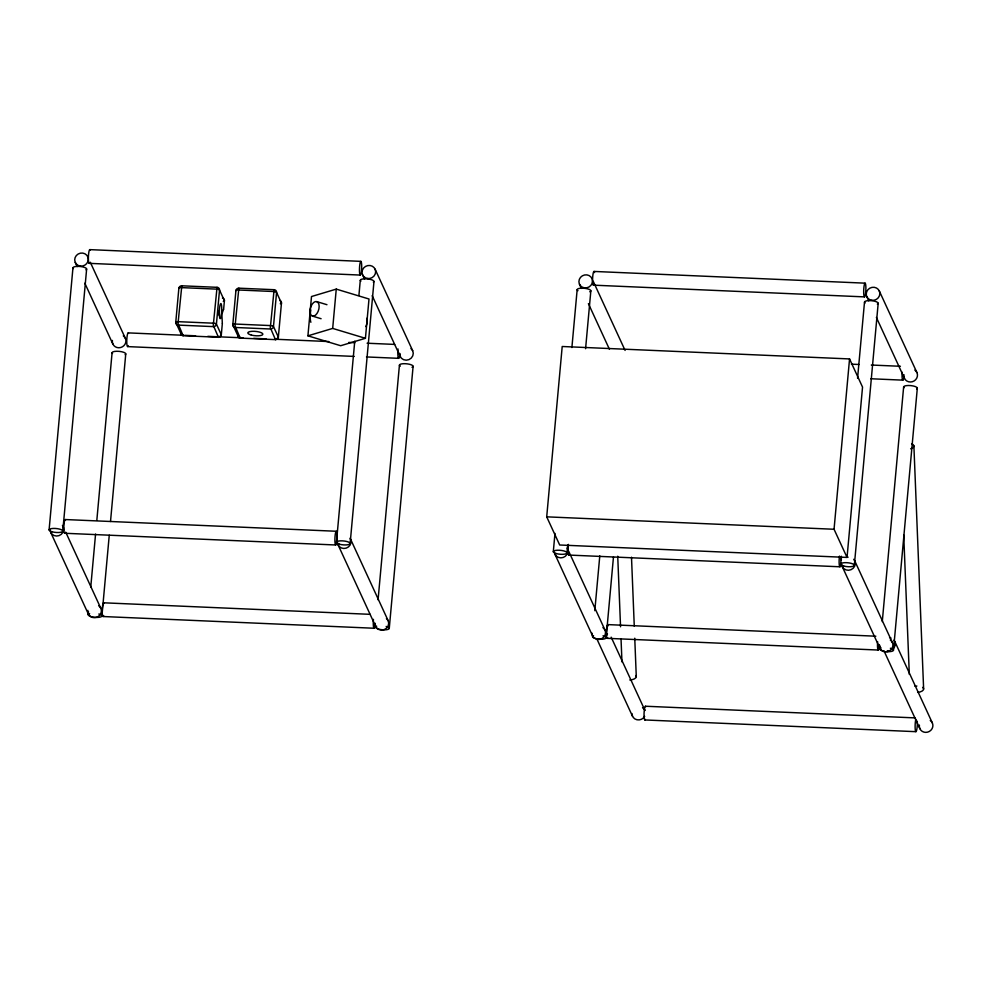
<?xml version="1.0" encoding="UTF-8"?>
<svg xmlns="http://www.w3.org/2000/svg" width="982" height="982" viewBox="0 0 982 982"><rect width="100%" height="100%" fill="white"/><g stroke="black" fill="none" stroke-linecap="round" stroke-linejoin="round"><path stroke-width="1.47" d="M49.1 529.887L72.95 267.841M62.787 531.053L86.637 269.007M88.233 614.781L88.503 611.737M90.725 587.359L95.573 534.036M96.825 520.325L112.083 352.734M101.919 615.947L109.26 535.202M110.512 521.491L125.757 353.901M223.614 309.428L224.412 300.664L219.526 290.058A2.75 2.59 -24.7 0 0 217.047 287.321L181.805 285.799A2.75 2.59 -24.7 0 0 178.859 288.303L175.753 322.366L180.651 332.972A2.75 2.59 -24.7 0 0 183.118 335.709L183.585 335.022M222.349 323.36L221.306 334.739A2.75 2.59 -24.7 0 1 218.36 337.243L183.118 335.709L178.024 323.495L181.805 285.799M238.859 288.18L235.079 325.889L240.173 338.103L275.414 339.625A2.75 2.59 -24.7 0 0 278.36 337.121L281.466 303.057L276.568 292.44A2.75 2.59 -24.7 0 0 274.101 289.702L238.859 288.18A2.75 2.59 -24.7 0 0 235.913 290.684L232.808 324.747L237.705 335.365A2.75 2.59 -24.7 0 0 240.173 338.103L240.651 337.354M307.918 335.832L311.503 296.527L336.261 289.113L368.999 299.007L365.427 338.311L340.668 345.725L307.918 335.832L332.677 328.418L365.427 338.311M332.677 328.418L336.261 289.113M336.445 542.322L354.748 341.208M358.909 295.508L360.296 280.275M350.132 543.476L373.982 281.429M378.07 599.793L399.428 365.169M389.265 628.37L413.103 366.323M546.704 516.839L562.207 346.499L849.553 358.933L862.54 387.092L847.036 557.42L559.691 544.998L546.704 516.839L834.049 529.261L847.036 557.42M553.308 551.7L554.977 533.41M571.892 347.542L577.158 289.653M566.995 552.854L567.682 545.243M585.579 348.708L590.845 290.807M594.797 610.694L599.793 555.849M606.127 637.748L613.468 557.003M834.049 529.261L849.553 358.933M840.653 564.122L841.353 556.512M857.568 378.254L864.504 302.075M854.34 565.288L878.19 303.242M879.786 649.016L880.068 645.972M882.278 621.594L903.636 386.969M893.473 650.182L917.323 388.135M218.863 336.347L218.47 337.366L213.278 325.288L217.047 287.321M275.881 338.937L275.488 339.723L270.332 327.669L274.101 289.702M223.491 309.355L221.871 314.265L222.313 323.188M218.52 314.878L219.109 313.835A2.958 2.762 44.2 0 0 219.219 312.607L218.507 310.852M89.804 249.624L360.885 261.359A6.874 1.08 -87.5 0 1 361.351 271.744A6.874 1.08 -87.5 0 1 359.486 271.548A6.874 1.08 -87.5 0 1 360.885 261.359M594.012 271.437L865.093 283.16A6.874 1.08 -87.5 0 1 865.559 293.544A6.874 1.08 -87.5 0 1 863.706 293.348A6.874 1.08 -87.5 0 1 865.093 283.16M89.19 263.348L360.271 275.07M593.398 285.161L864.479 296.883M128.176 332.886L181.78 335.206M184.837 335.341L195.565 335.807M207.816 336.335L243.045 337.857M253.761 338.324L266.012 338.851M275.205 339.244L328.81 341.564M348.72 342.423L354.846 342.693M367.096 343.221L394.666 344.412M851.394 364.175L859.054 364.494M871.304 365.034L900.408 366.286M127.562 346.609L354.232 356.417M366.482 356.945L398.643 358.332M870.69 378.745L902.851 380.144M65.229 519.539L336.31 531.262A6.874 1.08 -87.5 0 1 336.777 541.647A6.874 1.08 -87.5 0 1 334.923 541.45A6.874 1.08 -87.5 0 1 336.31 531.262M64.616 533.263L335.697 544.985M568.836 555.063L839.917 566.786M103.613 602.801L370.104 614.327M607.821 624.601L875.846 636.201M103 616.524L374.081 628.247M607.207 638.325L878.289 650.047M645.444 706.23L915.003 717.891M644.83 719.953L915.911 731.676M316.769 301.621A7.549 4.21 -73.2 0 1 316.953 313.54A7.549 4.21 -73.2 0 1 309.981 311.38A7.549 4.21 -73.2 0 1 316.769 301.621L326.957 304.702M312.374 316.069L321.102 318.72M879.283 290.93L916.918 372.559M866.824 296.687L868.726 300.836M876.386 317.444L904.447 378.315M894.712 641.307L932.335 722.936M854.721 560.832L892.343 642.461M884.156 651.213L919.864 728.693M842.261 566.602L879.884 648.23M593.214 281.269L625.104 350.439M579.478 284.264L581.381 288.413M588.402 303.634L609.441 349.285M611.185 637.183L644.99 710.502M568.652 551.172L604.998 630.039M596.811 638.791L632.518 716.271M554.916 554.167L592.539 635.796M375.075 269.117L412.698 350.746M362.603 274.886L364.518 279.035M372.178 295.643L400.239 356.515M350.513 539.032L388.135 620.661M338.041 544.789L375.664 626.418M90.283 262.231L125.352 338.324M75.258 262.464L77.173 266.613M84.833 283.209L112.893 344.093M65.72 532.134L100.79 608.226M50.696 532.367L88.319 613.995M913.886 445.84L923.632 689.082M903.722 535.043L909.307 674.352M631.5 557.211L634.274 626.209M634.753 638.214L636.287 676.647M617.727 556.229L620.55 626.774M621.029 638.766L621.962 661.917M865.105 302.947A6.874 1.976 5.2 0 1 871.623 300.701A6.874 1.976 5.2 0 1 877.331 304.113M904.054 387.694A6.874 1.976 5.2 0 1 910.756 385.595A6.874 1.976 5.2 0 1 916.685 388.897M890.355 648.243A6.874 1.976 5.2 0 1 893.178 650.71A6.874 1.976 5.2 0 1 886.599 651.582M884.205 651.25A6.874 1.976 5.2 0 1 881.173 647.948M577.981 290.672A6.874 1.976 5.2 0 1 579.797 288.315A6.874 1.976 5.2 0 1 588.623 289.162A6.874 1.976 5.2 0 1 589.74 291.789M603.009 635.82A6.874 1.976 5.2 0 1 605.022 638.73A6.874 1.976 5.2 0 1 595.558 638.521A6.874 1.976 5.2 0 1 593.545 635.612M879.393 646.573A6.874 1.08 -87.5 0 1 877.933 649.581A6.874 1.08 -87.5 0 1 877.613 641.627M607.686 637.748A6.874 1.08 -87.5 0 1 606.471 630.861A6.874 1.08 -87.5 0 1 608.349 625.755M841.292 556.315A6.874 1.08 -87.5 0 1 841.292 560.047M841.071 562.882A6.874 1.08 -87.5 0 1 839.438 565.902A6.874 1.08 -87.5 0 1 839.487 556.119M569.376 554.278A6.874 1.08 -87.5 0 1 568.148 552.792A6.874 1.08 -87.5 0 1 568.406 544.396M602.936 627.572A6.874 6.493 -24.7 0 1 601.708 638.705A6.874 6.493 -24.7 0 1 591.962 633.095M567.166 547.993A6.874 6.493 -24.7 0 1 563.189 557.457A6.874 6.493 -24.7 0 1 554.4 552.4M890.281 639.994A6.874 6.493 -24.7 0 1 892.11 648.194A6.874 6.493 -24.7 0 1 883.935 651.643A6.874 6.493 -24.7 0 1 879.393 644.585M853.702 559.286A6.874 6.493 -24.7 0 1 850.989 569.707A6.874 6.493 -24.7 0 1 841.697 564.355M847.626 557.248A6.874 6.493 -24.7 0 1 848.117 557.187M903.956 376.671A6.874 1.08 -87.5 0 1 902.532 379.752A6.874 1.08 -87.5 0 1 902.139 372.19M593.95 284.375A6.874 1.08 -87.5 0 1 592.674 282.448A6.874 1.08 -87.5 0 1 593.116 273.597A6.874 1.08 -87.5 0 1 594.54 272.591M914.843 370.079A6.874 6.493 -24.7 0 1 916.672 378.291A6.874 6.493 -24.7 0 1 908.497 381.74A6.874 6.493 -24.7 0 1 903.956 374.682M644.671 716.381A6.874 6.493 -24.7 0 1 631.954 713.558M642.523 707.777A6.874 6.493 -24.7 0 1 644.781 710.096M607.465 633.881A6.874 6.493 -24.7 0 1 605.501 636.594M930.261 720.457A6.874 6.493 -24.7 0 1 932.09 728.669A6.874 6.493 -24.7 0 1 923.915 732.118A6.874 6.493 -24.7 0 1 919.385 725.06M893.988 640.117A6.874 6.493 -24.7 0 1 893.203 648.697M888.845 650.71A6.874 6.493 -24.7 0 1 887.397 650.698M889.557 637.674A6.874 6.493 -24.7 0 1 890.956 637.981M635.894 675.542A6.874 3.192 -2.3 0 1 629.806 679.998M922.614 687.375A6.874 3.192 -2.3 0 1 917.642 692.384M914.954 686.222A6.874 3.192 -2.3 0 1 916.881 686.037M911.615 443.704A6.874 3.192 -2.3 0 1 910.645 448.823M917.286 721.205A6.874 1.08 -87.5 0 1 916.562 730.559A6.874 1.08 -87.5 0 1 915.175 728.705A6.874 1.08 -87.5 0 1 915.825 719.254M645.309 719.376A6.874 1.08 -87.5 0 1 644.057 713.227A6.874 1.08 -87.5 0 1 645.8 706.709M360.897 281.147A6.874 1.976 5.2 0 1 367.17 278.876A6.874 1.976 5.2 0 1 373.344 282.202M400.251 366.188A6.874 1.976 5.2 0 1 402.068 363.831A6.874 1.976 5.2 0 1 410.893 364.678A6.874 1.976 5.2 0 1 411.998 367.305M386.147 626.442A6.874 1.976 5.2 0 1 388.16 629.352A6.874 1.976 5.2 0 1 378.696 629.143A6.874 1.976 5.2 0 1 376.683 626.234M73.368 268.577A6.874 1.976 5.2 0 1 80.07 266.466A6.874 1.976 5.2 0 1 85.999 269.78M112.5 353.471A6.874 1.976 5.2 0 1 119.203 351.36A6.874 1.976 5.2 0 1 125.131 354.674M98.801 614.02A6.874 1.976 5.2 0 1 100.716 616.954A6.874 1.976 5.2 0 1 91.081 616.635A6.874 1.976 5.2 0 1 89.62 613.713M375.284 623.889A6.874 1.08 -87.5 0 1 373.761 627.854A6.874 1.08 -87.5 0 1 373.442 619.347M103.626 615.493A6.874 1.08 -87.5 0 1 102.214 610.043A6.874 1.08 -87.5 0 1 104.031 603.464M65.094 532.686A6.874 1.08 -87.5 0 1 63.842 526.536A6.874 1.08 -87.5 0 1 65.585 520.006M98.728 605.759A6.874 6.493 -24.7 0 1 100.557 613.959A6.874 6.493 -24.7 0 1 92.382 617.408A6.874 6.493 -24.7 0 1 87.84 610.35M62.443 525.419A6.874 6.493 -24.7 0 1 58.981 535.644A6.874 6.493 -24.7 0 1 50.131 529.654M386.442 618.476A6.874 6.493 -24.7 0 1 384.404 629.523A6.874 6.493 -24.7 0 1 375.124 623.251M350.058 538.222A6.874 6.493 -24.7 0 1 346.327 548.079A6.874 6.493 -24.7 0 1 337.489 542.555M399.846 353.974A6.874 1.08 -87.5 0 1 398.287 357.865A6.874 1.08 -87.5 0 1 398.054 348.978M128.188 345.578A6.874 1.08 -87.5 0 1 126.776 340.373A6.874 1.08 -87.5 0 1 128.532 333.364M89.657 262.783A6.874 1.08 -87.5 0 1 88.417 256.376A6.874 1.08 -87.5 0 1 90.221 250.3M123.29 335.856A6.874 6.493 -24.7 0 1 125.119 344.056A6.874 6.493 -24.7 0 1 116.944 347.505A6.874 6.493 -24.7 0 1 112.402 340.447M411.004 348.561A6.874 6.493 -24.7 0 1 408.966 359.621A6.874 6.493 -24.7 0 1 399.686 353.336M310.889 322.28A7.549 1.178 -87.5 0 1 310.803 309.895M366.765 318.328A7.549 4.21 -73.2 0 1 365.832 326.601M235.913 290.684A2.75 0.786 5.2 0 1 238.245 289.985L273.487 291.507A2.75 0.786 5.2 0 1 276.568 292.44L273.475 326.503L278.36 337.121A2.75 0.786 5.2 0 1 277.489 337.747M238.54 335.905A2.75 0.786 5.2 0 1 237.705 335.365M279.735 300.455A2.75 2.59 -24.7 0 1 281.466 303.057A2.75 0.786 5.2 0 1 280.275 303.72M178.859 288.303A2.75 0.786 5.2 0 1 181.191 287.603L216.433 289.125A2.75 0.786 5.2 0 1 219.526 290.058L216.421 324.121L221.306 334.739A2.75 0.786 5.2 0 1 220.398 335.365M181.498 333.512A2.75 0.786 5.2 0 1 180.651 332.972M222.435 298A2.75 2.59 -24.7 0 1 224.412 300.664A2.75 0.786 5.2 0 1 223.282 301.327M213.34 323.188L178.098 321.666A2.75 0.786 5.2 0 0 175.753 322.366A2.75 2.59 -24.7 0 0 178.233 325.103L213.475 326.625A2.75 2.59 -24.7 0 0 216.421 324.121A2.75 0.786 5.2 0 0 213.34 323.188M270.381 325.57L235.14 324.048A2.75 0.786 5.2 0 0 232.808 324.747A2.75 2.59 -24.7 0 0 235.287 327.485L270.529 329.007A2.75 2.59 -24.7 0 0 273.475 326.503A2.75 0.786 5.2 0 0 270.381 325.57M843.636 566.013A6.874 1.976 5.2 0 0 854.315 565.423A6.874 1.976 5.2 0 0 844.545 562.674A6.874 1.976 5.2 0 0 843.636 566.013M556.291 553.59A6.874 1.976 5.2 0 0 566.97 553.001A6.874 1.976 5.2 0 0 557.199 550.239A6.874 1.976 5.2 0 0 556.291 553.59M584.474 287.873A6.874 6.493 -24.7 0 0 592.121 278.925A6.874 6.493 -24.7 0 0 580.534 277.341A6.874 6.493 -24.7 0 0 584.474 287.873M871.82 300.308A6.874 6.493 -24.7 0 0 879.467 291.359A6.874 6.493 -24.7 0 0 867.879 289.764A6.874 6.493 -24.7 0 0 871.82 300.308M339.428 544.212A6.874 1.976 5.2 0 0 350.108 543.623A6.874 1.976 5.2 0 0 340.324 540.861A6.874 1.976 5.2 0 0 339.428 544.212M52.083 531.79A6.874 1.976 5.2 0 0 62.762 531.188A6.874 1.976 5.2 0 0 52.979 528.439A6.874 1.976 5.2 0 0 52.083 531.79M80.254 266.073A6.874 6.493 -24.7 0 0 87.914 257.124A6.874 6.493 -24.7 0 0 76.326 255.541A6.874 6.493 -24.7 0 0 80.254 266.073M367.599 278.495A6.874 6.493 -24.7 0 0 375.259 269.547A6.874 6.493 -24.7 0 0 363.671 267.963A6.874 6.493 -24.7 0 0 367.599 278.495M251.294 335.058A7.549 2.173 5.2 0 0 262.869 334.285A7.549 2.173 5.2 0 0 251.883 331.327A7.549 2.173 5.2 0 0 251.294 335.058M221.38 315.013A7.549 1.178 -87.5 0 0 220.876 303.536A7.549 1.178 -87.5 0 0 219.342 314.706A7.549 1.178 -87.5 0 0 221.38 315.013"/></g></svg>
